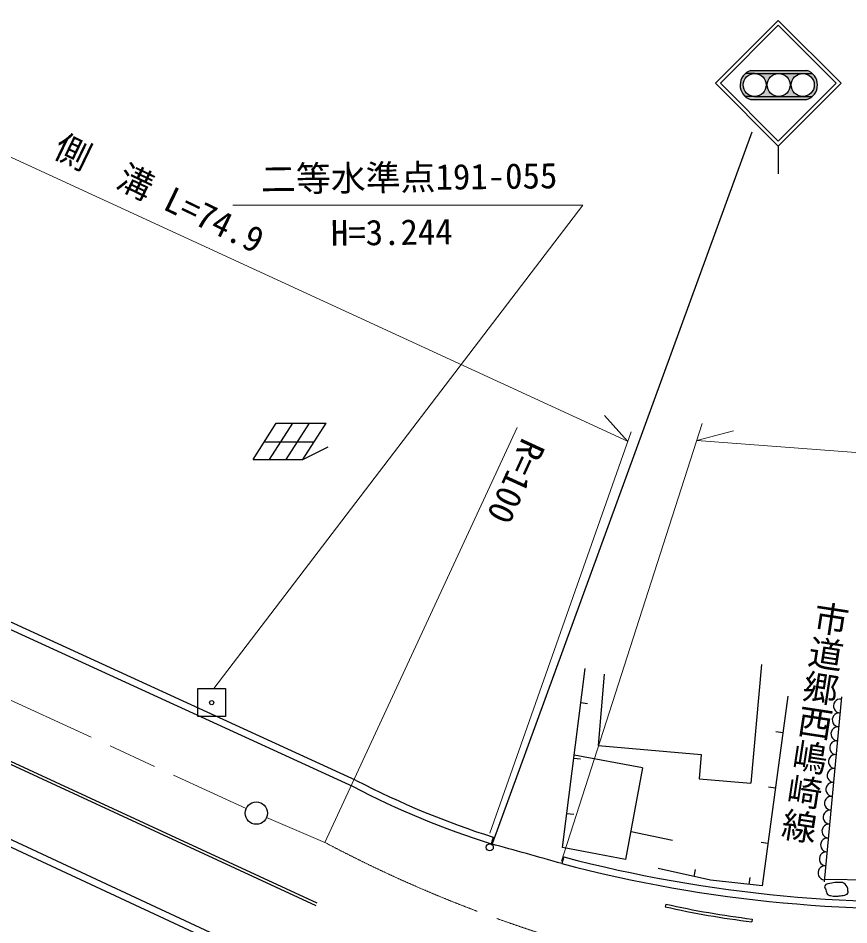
# Model space of a CAD drawing. Units: millimetres, scale not verified. Extents: x 40000 to 680000, y 20000 to 380000.
# Drawn here: x 152752 to 212256, y 275606 to 340563 of the extents above; entities that cross this region are included whole.
import ezdxf
from ezdxf.enums import TextEntityAlignment as Align

# ---------------------------------------------------------------- set-up
doc = ezdxf.new("R2010")
doc.units = ezdxf.units.MM
doc.header["$LTSCALE"] = 1000
doc.linetypes.add('CHAIN', pattern=[18.5, 12, -1.5, 3.5, -1.5])
for name, color, linetype, lineweight in [('M-BGD', 7, 'Continuous', 25), ('M-BMK', 2, 'CHAIN', 13), ('M-BMK-SRVR', 3, 'Continuous', 25), ('M-STR-HTXT', 7, 'Continuous', 13), ('M-STR-STRC', 7, 'Continuous', 25)]:
    doc.layers.add(name, color=color, linetype=linetype, lineweight=lineweight)
doc.styles.add('@ＭＳ ゴシック', font='')
doc.styles.add('ＭＳ ゴシック', font='')
doc.styles.get('@ＭＳ ゴシック').set_extended_font_data('@MS Gothic')
doc.styles.get('ＭＳ ゴシック').set_extended_font_data('MS Gothic')

# ---------------------------------------------------------------- blocks, each defined once
blk = doc.blocks.new('open_arrow')
at = {"color": 0, "linetype": 'Continuous', "lineweight": -2}
blk.add_lwpolyline([(7.5, 1.25), (0, 0), (7.5, -1.25)], dxfattribs=at)

msp = doc.modelspace()

# ---------------------------------------------------------------- hatches: boundary and pattern name
at = {"layer": 'M-STR-STRC'}
for points in [[(205506, 336598), (205473, 336598), (205441, 336596), (205409, 336593), (205377, 336588), (205345, 336582), (205314, 336576), (205282, 336567), (205252, 336558), (205221, 336547), (205191, 336536), (205161, 336523), (205132, 336509), (205104, 336493), (205076, 336477), (205049, 336460), (205022, 336441), (204997, 336422), (204972, 336401), (204947, 336380), (204924, 336357), (204902, 336334), (204880, 336310), (204860, 336285), (204840, 336259), (204822, 336233), (204804, 336205), (204788, 336178), (204773, 336149), (204759, 336120), (204746, 336090), (204734, 336060), (204723, 336030), (204714, 335999), (204706, 335968), (204699, 335936), (204693, 335904), (204689, 335872), (204686, 335840), (204684, 335808), (204683, 335776), (204684, 335743), (204686, 335711), (204689, 335679), (204693, 335647), (204699, 335615), (204706, 335584), (204714, 335552), (204723, 335522), (204734, 335491), (204746, 335461), (204759, 335431), (204773, 335402), (204788, 335374), (204804, 335346), (204822, 335319), (204840, 335292), (204860, 335266), (204880, 335241), (204902, 335217), (204924, 335194), (204947, 335172), (204972, 335150), (204997, 335130), (205022, 335110), (205049, 335092), (205076, 335074), (205104, 335058), (205132, 335043), (205161, 335029), (205191, 335016), (205221, 335004), (205252, 334993), (205282, 334984), (205314, 334976), (205345, 334969), (205377, 334963), (205409, 334959), (205441, 334956), (205473, 334954), (205506, 334953), (204831, 334947), (204831, 334947), (204800, 334976), (204769, 335007), (204740, 335039), (204712, 335073), (204686, 335107), (204660, 335142), (204637, 335178), (204614, 335215), (204594, 335253), (204574, 335292), (204556, 335332), (204540, 335372), (204526, 335413), (204513, 335454), (204501, 335496), (204491, 335538), (204483, 335581), (204477, 335624), (204472, 335667), (204469, 335710), (204468, 335753), (204468, 335797), (204470, 335840), (204474, 335883), (204480, 335926), (204487, 335969), (204496, 336011), (204506, 336053), (204518, 336095), (204532, 336136), (204547, 336176), (204564, 336216), (204583, 336255), (204603, 336294), (204624, 336331), (204647, 336368), (204672, 336404), (204698, 336439), (204725, 336473), (204753, 336505), (204783, 336537), (204814, 336567), (204846, 336596), (204848, 336598)], [(207223, 336598), (208954, 336598), (209636, 336598), (209621, 336611), (209606, 336623), (209592, 336635), (209576, 336646), (209561, 336658), (209546, 336669), (209530, 336679), (209514, 336690), (209498, 336700), (209482, 336710), (209465, 336720), (209449, 336729), (209432, 336738), (209415, 336747), (209398, 336756), (209381, 336764), (209363, 336772), (209346, 336779), (209328, 336787), (209311, 336794), (209293, 336800), (209275, 336807), (209257, 336813), (209238, 336818), (209235, 336819), (205232, 336815), (205214, 336809), (205196, 336803), (205178, 336796), (205160, 336789), (205142, 336782), (205125, 336774), (205107, 336766), (205090, 336758), (205072, 336749), (205055, 336740), (205038, 336731), (205022, 336722), (205005, 336712), (204988, 336702), (204972, 336692), (204956, 336681), (204940, 336670), (204925, 336659), (204909, 336648), (204894, 336636), (204879, 336624), (204864, 336612), (204849, 336599), (204848, 336598), (205506, 336598)], [(205473, 336598), (205506, 336598), (205538, 336598), (205570, 336596), (205602, 336593), (205634, 336588), (205666, 336582), (205698, 336576), (205729, 336567), (205760, 336558), (205790, 336547), (205821, 336536), (205850, 336523), (205879, 336509), (205908, 336493), (205936, 336477), (205963, 336460), (205989, 336441), (206015, 336422), (206040, 336401), (206064, 336380), (206087, 336357), (206110, 336334), (206131, 336310), (206152, 336285), (206171, 336259), (206190, 336233), (206207, 336205), (206223, 336178), (206239, 336149), (206253, 336120), (206266, 336090), (206277, 336060), (206288, 336030), (206297, 335999), (206306, 335968), (206312, 335936), (206318, 335904), (206323, 335872), (206326, 335840), (206328, 335808), (206328, 335776), (206328, 335743), (206326, 335711), (206323, 335679), (206318, 335647), (206312, 335615), (206306, 335584), (206297, 335552), (206288, 335522), (206277, 335491), (206266, 335461), (206253, 335431), (206239, 335402), (206223, 335374), (206207, 335346), (206190, 335319), (206171, 335292), (206152, 335266), (206131, 335241), (206110, 335217), (206087, 335194), (206064, 335172), (206040, 335150), (206015, 335130), (205989, 335110), (205963, 335092), (205936, 335074), (205908, 335058), (205879, 335043), (205850, 335029), (205821, 335016), (205790, 335004), (205760, 334993), (205729, 334984), (205698, 334976), (205666, 334969), (205634, 334963), (205602, 334959), (205570, 334956), (205538, 334954), (205506, 334953), (207223, 334953), (207190, 334954), (207158, 334956), (207126, 334959), (207094, 334963), (207062, 334969), (207031, 334976), (207000, 334984), (206969, 334993), (206938, 335004), (206908, 335016), (206878, 335029), (206849, 335043), (206821, 335058), (206793, 335074), (206766, 335092), (206739, 335110), (206714, 335130), (206689, 335150), (206664, 335172), (206641, 335194), (206619, 335217), (206597, 335241), (206577, 335266), (206557, 335292), (206539, 335319), (206521, 335346), (206505, 335374), (206490, 335402), (206476, 335431), (206463, 335461), (206451, 335491), (206440, 335522), (206431, 335552), (206423, 335584), (206416, 335615), (206410, 335647), (206406, 335679), (206403, 335711), (206401, 335743), (206400, 335776), (206401, 335808), (206403, 335840), (206406, 335872), (206410, 335904), (206416, 335936), (206423, 335968), (206431, 335999), (206440, 336030), (206451, 336060), (206463, 336090), (206476, 336120), (206490, 336149), (206505, 336178), (206521, 336205), (206539, 336233), (206557, 336259), (206577, 336285), (206597, 336310), (206619, 336334), (206641, 336357), (206664, 336380), (206689, 336401), (206714, 336422), (206739, 336441), (206766, 336460), (206793, 336477), (206821, 336493), (206849, 336509), (206878, 336523), (206908, 336536), (206938, 336547), (206969, 336558), (207000, 336567), (207031, 336576), (207062, 336582), (207094, 336588), (207126, 336593), (207158, 336596), (207190, 336598), (207223, 336598)], [(207223, 336598), (207255, 336598), (207287, 336596), (207319, 336593), (207351, 336588), (207383, 336582), (207415, 336576), (207446, 336567), (207477, 336558), (207507, 336547), (207538, 336536), (207567, 336523), (207596, 336509), (207625, 336493), (207653, 336477), (207680, 336460), (207706, 336441), (207732, 336422), (207757, 336401), (207781, 336380), (207804, 336357), (207827, 336334), (207848, 336310), (207869, 336285), (207888, 336259), (207907, 336233), (207924, 336205), (207940, 336178), (207956, 336149), (207970, 336120), (207983, 336090), (207994, 336060), (208005, 336030), (208014, 335999), (208023, 335968), (208030, 335936), (208035, 335904), (208040, 335872), (208043, 335840), (208045, 335808), (208045, 335776), (208045, 335743), (208043, 335711), (208040, 335679), (208035, 335647), (208030, 335615), (208023, 335584), (208014, 335552), (208005, 335522), (207994, 335491), (207983, 335461), (207970, 335431), (207956, 335402), (207940, 335374), (207924, 335346), (207907, 335319), (207888, 335292), (207869, 335266), (207848, 335241), (207827, 335217), (207804, 335194), (207781, 335172), (207757, 335150), (207732, 335130), (207706, 335110), (207680, 335092), (207653, 335074), (207625, 335058), (207596, 335043), (207567, 335029), (207538, 335016), (207507, 335004), (207477, 334993), (207446, 334984), (207415, 334976), (207383, 334969), (207351, 334963), (207319, 334959), (207287, 334956), (207255, 334954), (207223, 334953), (208954, 334953), (208922, 334954), (208890, 334956), (208858, 334959), (208826, 334963), (208794, 334969), (208762, 334976), (208731, 334984), (208700, 334993), (208670, 335004), (208639, 335016), (208610, 335029), (208581, 335043), (208552, 335058), (208524, 335074), (208497, 335092), (208471, 335110), (208445, 335130), (208420, 335150), (208396, 335172), (208373, 335194), (208350, 335217), (208329, 335241), (208308, 335266), (208289, 335292), (208270, 335319), (208253, 335346), (208237, 335374), (208221, 335402), (208207, 335431), (208194, 335461), (208183, 335491), (208172, 335522), (208163, 335552), (208154, 335584), (208148, 335615), (208142, 335647), (208137, 335679), (208134, 335711), (208132, 335743), (208132, 335776), (208132, 335808), (208134, 335840), (208137, 335872), (208142, 335904), (208148, 335936), (208154, 335968), (208163, 335999), (208172, 336030), (208183, 336060), (208194, 336090), (208207, 336120), (208221, 336149), (208237, 336178), (208253, 336205), (208270, 336233), (208289, 336259), (208308, 336285), (208329, 336310), (208350, 336334), (208373, 336357), (208396, 336380), (208420, 336401), (208445, 336422), (208471, 336441), (208497, 336460), (208524, 336477), (208552, 336493), (208581, 336509), (208610, 336523), (208639, 336536), (208670, 336547), (208700, 336558), (208731, 336567), (208762, 336576), (208794, 336582), (208826, 336588), (208858, 336593), (208890, 336596), (208922, 336598), (208954, 336598)], [(208954, 336598), (208987, 336598), (209019, 336596), (209051, 336593), (209083, 336588), (209115, 336582), (209146, 336576), (209178, 336567), (209208, 336558), (209239, 336547), (209269, 336536), (209299, 336523), (209328, 336509), (209356, 336493), (209384, 336477), (209411, 336460), (209438, 336441), (209463, 336422), (209488, 336401), (209513, 336380), (209536, 336357), (209558, 336334), (209580, 336310), (209600, 336285), (209620, 336259), (209638, 336233), (209656, 336205), (209672, 336178), (209687, 336149), (209701, 336120), (209714, 336090), (209726, 336060), (209737, 336030), (209746, 335999), (209754, 335968), (209761, 335936), (209767, 335904), (209771, 335872), (209774, 335840), (209776, 335808), (209777, 335776), (209776, 335743), (209774, 335711), (209771, 335679), (209767, 335647), (209761, 335615), (209754, 335584), (209746, 335552), (209737, 335522), (209726, 335491), (209714, 335461), (209701, 335431), (209687, 335402), (209672, 335374), (209656, 335346), (209638, 335319), (209620, 335292), (209600, 335266), (209580, 335241), (209558, 335217), (209536, 335194), (209513, 335172), (209488, 335150), (209463, 335130), (209438, 335110), (209411, 335092), (209384, 335074), (209356, 335058), (209328, 335043), (209299, 335029), (209269, 335016), (209239, 335004), (209208, 334993), (209178, 334984), (209146, 334976), (209115, 334969), (209083, 334963), (209051, 334959), (209019, 334956), (208987, 334954), (208954, 334953), (209637, 334951), (209669, 334980), (209700, 335010), (209729, 335041), (209757, 335073), (209784, 335107), (209810, 335141), (209834, 335176), (209856, 335213), (209878, 335250), (209898, 335288), (209916, 335327), (209933, 335366), (209948, 335406), (209961, 335447), (209973, 335488), (209984, 335530), (209993, 335572), (210000, 335614), (210005, 335657), (210009, 335699), (210011, 335742), (210011, 335785), (210010, 335828), (210007, 335871), (210003, 335913), (209996, 335956), (209988, 335998), (209979, 336040), (209967, 336081), (209954, 336122), (209940, 336162), (209924, 336202), (209906, 336241), (209887, 336280), (209867, 336317), (209845, 336354), (209821, 336390), (209796, 336425), (209770, 336459), (209742, 336492), (209714, 336524), (209683, 336554), (209652, 336584), (209636, 336598)], [(209237, 334729), (209255, 334734), (209273, 334740), (209291, 334747), (209309, 334753), (209327, 334760), (209344, 334768), (209362, 334775), (209379, 334783), (209396, 334791), (209413, 334800), (209430, 334809), (209447, 334818), (209464, 334827), (209480, 334837), (209496, 334847), (209513, 334857), (209528, 334867), (209544, 334878), (209560, 334889), (209575, 334900), (209590, 334912), (209605, 334924), (209620, 334936), (209634, 334948), (209640, 334953), (208954, 334953), (207223, 334953), (205506, 334953), (204824, 334953), (204838, 334940), (204853, 334928), (204867, 334915), (204882, 334903), (204898, 334891), (204913, 334879), (204928, 334868), (204944, 334857), (204960, 334846), (204976, 334836), (204993, 334825), (205009, 334815), (205026, 334806), (205043, 334796), (205060, 334787), (205077, 334779), (205094, 334770), (205111, 334762), (205129, 334754), (205147, 334746), (205165, 334739), (205183, 334732), (205201, 334726), (205204, 334724)]]:
    msp.add_hatch(color=256, dxfattribs=at).paths.add_polyline_path(points)

# ---------------------------------------------------------------- linework, layer by layer
at = {"layer": 'M-BGD'}
for p, q in [((117180, 313401), (176951, 285962)), ((116972, 312946), (176742, 285508)), ((169579, 308955), (171245, 311542)), ((170768, 308955), (172435, 311542)), ((171245, 311542), (174814, 311542)), ((171958, 308955), (173624, 311542)), ((173147, 308955), (174814, 311542)), ((170384, 310205), (173952, 310205)), ((173147, 308955), (174971, 309860)), ((169579, 308955), (173147, 308955)), ((125771, 299534), (174152, 277182)), ((125696, 299348), (174069, 277000)), ((119650, 296907), (180343, 268642)), ((119691, 296336), (180132, 268188)), ((191738, 281144), (193359, 293976)), ((205987, 294250), (205240, 285750)), ((194737, 293565), (194289, 288461)), ((165615, 290529), (165615, 292529)), ((165615, 292529), (167615, 292529)), ((167615, 292529), (167615, 290529)), ((207879, 291987), (206050, 278405)), ((211720, 291941), (210486, 278679)), ((193050, 291529), (193546, 291466)), ((167615, 290529), (165615, 290529)), ((207527, 289375), (207032, 289442)), ((194289, 288461), (201683, 287812)), ((197482, 286849), (192575, 287766)), ((201683, 287812), (201531, 286076)), ((192549, 287560), (193045, 287497)), ((197482, 286849), (196258, 280299)), ((201531, 286076), (205240, 285750)), ((206993, 285411), (206498, 285478)), ((192048, 283592), (192544, 283529)), ((199625, 281652), (196652, 282269)), ((186777, 281888), (186626, 281412)), ((206459, 281447), (205964, 281514)), ((196258, 280299), (191738, 281144)), ((191829, 280478), (191702, 279994)), ((202346, 278817), (198596, 279640)), ((201170, 279075), (201277, 279563)), ((206050, 278405), (202346, 278817)), ((205125, 278508), (205180, 279005)), ((217574, 278725), (210531, 278862)), ((199146, 277097), (199102, 276902)), ((205322, 276026), (205298, 275827))]:
    msp.add_line(p, q, dxfattribs=at)
for centre, radius in [((166615, 291529), 150), ((186536, 281160), 250)]:
    msp.add_circle(centre, radius, dxfattribs=at)
for centre, radius, start, end in [((211659, 291285), 500, 84.6809, 264.6809), ((211567, 290289), 500, 84.6809, 264.6809), ((211474, 289293), 500, 84.6809, 264.6809), ((211381, 288298), 500, 84.6809, 264.6809), ((211289, 287302), 500, 84.6809, 264.6809), ((211196, 286306), 500, 84.6809, 264.6809), ((205898, 341891), 62975, 242.6565, 252.32513), ((211103, 285310), 500, 84.6809, 264.6809), ((205898, 341891), 63475, 242.6565, 252.32513), ((216783, 375554), 98297, 255.29327, 292.51914), ((211010, 284315), 500, 84.6809, 264.6809), ((216783, 375554), 98797, 255.29327, 292.52279), ((210918, 283319), 500, 84.6809, 264.6809), ((210825, 282323), 500, 84.6809, 264.6809), ((54736, -200635), 499764, 74.09394, 74.69817), ((210732, 281328), 500, 84.6809, 264.6809), ((210640, 280332), 500, 84.6809, 264.6809), ((210547, 279336), 500, 84.6809, 264.6809), ((212512, 335821), 60426, 257.17799, 263.14394), ((212512, 335821), 60226, 257.17799, 263.14394)]:
    msp.add_arc(centre, radius, start, end, dxfattribs=at)
msp.add_open_spline([(210525, 278397), (210605, 278557), (210855, 278540), (211028, 278586), (211168, 278622), (211311, 278650), (211455, 278651), (211606, 278652), (211774, 278666), (211903, 278588), (212034, 278510), (212124, 278364), (212172, 278219), (212184, 278181), (212171, 278138), (212173, 278097), (212176, 278022), (212223, 277940), (212191, 277871), (212167, 277821), (212106, 277796), (212055, 277774), (211927, 277719), (211784, 277713), (211646, 277693), (211541, 277678), (211435, 277665), (211329, 277666), (211196, 277666), (211060, 277674), (210930, 277704), (210857, 277721), (210770, 277728), (210718, 277782), (210636, 277867), (210643, 278007), (210608, 278121), (210579, 278212), (210483, 278311), (210525, 278397)], degree=3, knots=[0, 0, 0, 0, 1, 1, 1, 2, 2, 2, 3, 3, 3, 4, 4, 4, 5, 5, 5, 6, 6, 6, 7, 7, 7, 8, 8, 8, 9, 9, 9, 10, 10, 10, 11, 11, 11, 12, 12, 12, 13, 13, 13, 13], dxfattribs=at)
at = {"layer": 'M-BMK'}
for p, q in [((79846, 324978), (169087, 283944)), ((170549, 283296), (174713, 281518))]:
    msp.add_line(p, q, dxfattribs=at)
msp.add_arc((218880, 364684), 94167, 242.02884, 298.52324, dxfattribs=at)
at = {"layer": 'M-BMK-SRVR'}
msp.add_circle((169814, 283610), 800, dxfattribs=at)
at = {"layer": 'M-STR-HTXT'}
for p, q in [((130513, 340563), (196408, 310264)), ((196408, 310264), (194764, 312097)), ((174713, 281518), (188494, 311229)), ((191666, 280166), (201750, 311514)), ((186544, 282178), (196651, 310920)), ((201371, 310294), (204002, 311000)), ((201371, 310294), (228731, 308267))]:
    msp.add_line(p, q, dxfattribs=at)
msp.add_lwpolyline([(166779, 292530), (193208, 327162), (168132, 327162)], dxfattribs=at)
at = {"layer": 'M-STR-STRC'}
for p, q in [((202699, 335901), (207199, 340401)), ((211700, 335901), (207199, 340401)), ((203053, 335901), (207199, 340048)), ((211346, 335901), (207199, 340048)), ((205506, 336598), (204848, 336598)), ((205232, 336815), (209235, 336819)), ((205506, 336598), (207223, 336598)), ((207223, 336598), (208954, 336598)), ((208954, 336598), (209636, 336598)), ((202699, 335901), (207199, 331401)), ((203053, 335901), (207199, 331754)), ((207199, 331754), (211346, 335901)), ((207200, 331401), (211700, 335901)), ((205506, 334953), (204824, 334953)), ((205204, 334724), (209237, 334729)), ((205506, 334953), (207223, 334953)), ((207223, 334953), (208954, 334953)), ((208954, 334953), (209640, 334953)), ((186728, 281436), (205340, 332426)), ((207200, 331401), (207200, 329401))]:
    msp.add_line(p, q, dxfattribs=at)
for centre in [(205506, 335776), (207223, 335776), (208954, 335776)]:
    msp.add_circle(centre, 822, dxfattribs=at)
for centre, radius, start, end in [((205571, 335765), 1104, 107.88939, 250.54484), ((208919, 335774), 1092, 286.90041, 73.19594)]:
    msp.add_arc(centre, radius, start, end, dxfattribs=at)

# ---------------------------------------------------------------- block references
at = {"layer": 'M-STR-HTXT', "rotation": 52.7}
msp.add_blockref('open_arrow', (166779, 292530), dxfattribs=at)

# ---------------------------------------------------------------- texts
at = {"layer": 'M-BGD', "style": '@ＭＳ ゴシック'}
msp.add_text('市道郷西嶋崎線', height=1833, rotation=261.26, dxfattribs=at).set_placement((207053, 281676), align=Align.BOTTOM_RIGHT)
at = {"layer": 'M-STR-HTXT', "style": 'ＭＳ ゴシック'}
for s, rotation, p in [('側\u3000溝 L=74.9', 334.279, (154917, 330212)), ('R=100', 245.399, (188383, 310821))]:
    msp.add_text(s, height=1833, rotation=rotation, dxfattribs=at).set_placement(p, align=Align.BOTTOM_LEFT)
for s, p in [('二等水準点191-055', (180777, 327694)), ('H=3.244', (179535, 323760))]:
    msp.add_text(s, height=1833, rotation=0.724, dxfattribs=at).set_placement(p, align=Align.BOTTOM_CENTER)

doc.saveas('drawing.dxf')
